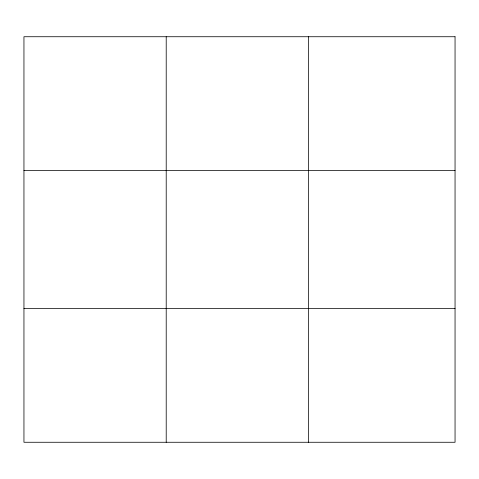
<?xml version="1.0" encoding="UTF-8"?>
<svg xmlns="http://www.w3.org/2000/svg" width="479" height="479" viewBox="0 0 479 479"><rect width="100%" height="100%" fill="white"/><g stroke="black" fill="none" stroke-linecap="round" stroke-linejoin="round"><path stroke-width="0.72" d="M166.213 442.267L166.213 36.733M308.476 442.267L308.476 36.733M23.95 170.56L455.05 170.56M23.95 308.44L455.05 308.44M455.05 36.733L455.05 442.267L23.95 442.267L23.95 36.733L455.05 36.733"/></g></svg>
